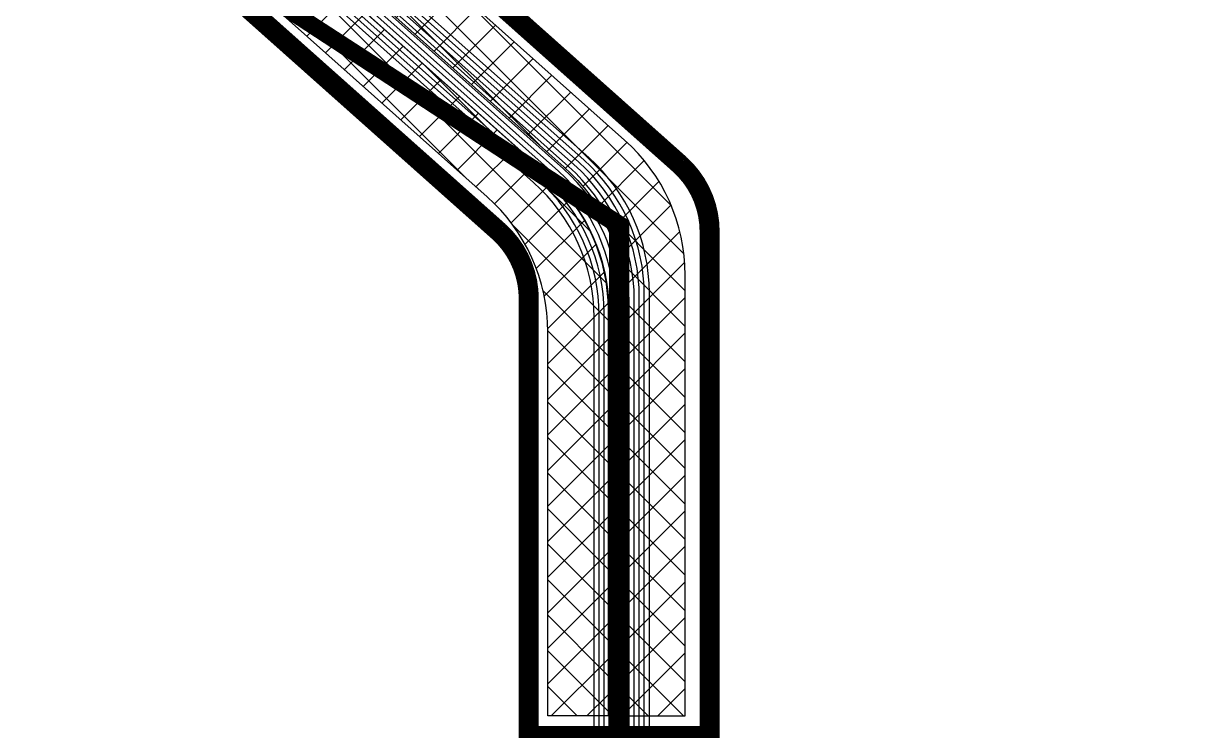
# Model space of a CAD drawing. Header units: metres. Extents: x 530797 to 531186, y 2675277 to 2675619.
# Drawn here: x 530979.7 to 530985.56, y 2675496.73 to 2675500.24 of the extents above; entities that cross this region are included whole.
import ezdxf

# ---------------------------------------------------------------- set-up
doc = ezdxf.new("R2010")
doc.units = ezdxf.units.M
for name, color, linetype in [('300mm Hume Pipe', 74, 'Continuous'), ('Excavation', 7, 'Continuous'), ('LT Cable(AG) INV to LT Panel BL-08', 2, 'Continuous'), ('Trench (AC)-BL08', 14, 'Continuous')]:
    doc.layers.add(name, color=color, linetype=linetype)

msp = doc.modelspace()

# ---------------------------------------------------------------- hatches: boundary and pattern name
at = {"layer": '300mm Hume Pipe'}
h = msp.add_hatch(dxfattribs=at)
h.set_pattern_fill('ANSI37', color=74)
h.set_pattern_definition([(45, (-1846.343999999575, 1447.5), (-0.08838834764831845, 0.08838834764831845), []), (135, (-1846.343999999575, 1447.5), (-0.08838834764831845, -0.08838834764831843), [])])
edge = h.paths.add_edge_path()
edge.add_line((530982.6942895745, 2675496.798708546), (530982.9942895743, 2675496.798708546))
edge.add_line((530982.9942895743, 2675496.798708546), (530982.9942895743, 2675498.989289007))
edge.add_arc((530982.0942895742, 2675498.989289007), 0.9000000001396984, 0, 48.32874371870346)
edge.add_line((530982.6926597072, 2675499.661563642), (530975.9785955845, 2675505.637537201))
edge.add_arc((530976.5769657175, 2675506.309811835), 0.8999999999295727, 179.9999999703551, 228.3287436989939, ccw=False)
edge.add_line((530975.6769657172, 2675506.309811836), (530975.6769657173, 2675507.816203433))
edge.add_line((530975.6769657173, 2675507.816203433), (530975.3769657175, 2675507.816203433))
edge.add_line((530975.3769657175, 2675507.816203433), (530975.3769657174, 2675506.175210654))
edge.add_arc((530976.2769657176, 2675506.175210654), 0.9000000001396984, 179.9999999703551, 228.3287436989939)
edge.add_line((530975.6785955846, 2675505.50293602), (530982.3926597075, 2675499.52696246))
edge.add_arc((530981.7942895744, 2675498.854687826), 0.900000000006972, -2.9644922960869735e-08, 48.32874369345791, ccw=False)
edge.add_line((530982.6942895745, 2675498.854687825), (530982.6942895745, 2675496.798708546))
edge = h.paths.add_edge_path()
edge.add_line((530975.292902846, 2675507.764976613), (530975.2929028459, 2675506.137494115))
edge.add_arc((530976.192902846, 2675506.137494114), 0.9000000001396984, 179.9999999703551, 228.3287436989939)
edge.add_line((530975.5945327131, 2675505.46521948), (530982.3085968358, 2675499.48924592))
edge.add_arc((530981.7102267029, 2675498.816971286), 0.8999999999295727, -2.9644922960869735e-08, 48.328743698993776, ccw=False)
edge.add_line((530982.610226703, 2675498.816971286), (530982.610226703, 2675496.798708546))
edge.add_line((530982.610226703, 2675496.798708546), (530982.310226703, 2675496.798708546))
edge.add_line((530982.310226703, 2675496.798708546), (530982.3102267028, 2675498.707169657))
edge.add_arc((530981.4102267027, 2675498.707169656), 0.9000000001396984, 2.964491826802329e-08, 48.33614241642817)
edge.add_line((530982.0085100188, 2675499.379521554), (530975.29461953, 2675505.353786938))
edge.add_arc((530975.8929028461, 2675506.026138836), 0.9000000003814849, 180.0000000296449, 228.3361424164282, ccw=False)
edge.add_line((530974.992902846, 2675506.026138836), (530974.992902846, 2675507.816203433))
edge.add_line((530974.992902846, 2675507.816203433), (530975.292902846, 2675507.816203433))
edge.add_line((530975.292902846, 2675507.816203433), (530975.292902846, 2675507.764976613))

# ---------------------------------------------------------------- linework, layer by layer
at = {"layer": '300mm Hume Pipe', "color": 74}
for points in [[(530975.292902846, 2675507.764976613), (530975.2929028459, 2675506.137494115, 0.2140562423256003), (530975.5945327131, 2675505.46521948), (530982.3085968358, 2675499.48924592, -0.2140562423092027), (530982.610226703, 2675498.816971286), (530982.610226703, 2675496.798708546), (530982.310226703, 2675496.798708546), (530982.3102267028, 2675498.707169657, 0.2140900045463655), (530982.0085100188, 2675499.379521554), (530975.29461953, 2675505.353786938, -0.2140900045615197), (530974.992902846, 2675506.026138836), (530974.992902846, 2675507.816203433), (530975.292902846, 2675507.816203433), (530975.292902846, 2675507.764976613)], [(530982.6942895745, 2675496.798708546), (530982.9942895743, 2675496.798708546), (530982.9942895743, 2675498.989289007, 0.2140562423100663), (530982.6926597072, 2675499.661563642), (530975.9785955845, 2675505.637537201, -0.2140562423329815), (530975.6769657172, 2675506.309811836), (530975.6769657173, 2675507.816203433), (530975.3769657175, 2675507.816203433), (530975.3769657174, 2675506.175210654, 0.2140562423301491), (530975.6785955846, 2675505.50293602), (530982.3926597075, 2675499.52696246, -0.2140562423100663), (530982.6942895745, 2675498.854687825)]]:
    msp.add_lwpolyline(points, format="xyb", close=True, dxfattribs=at)
at = {"layer": 'Excavation', "const_width": 0.1}
msp.add_lwpolyline([(530982.6659354838, 2675495.734471424), (530982.6659354838, 2675499.238423511), (530975.3486116267, 2675505.753225982), (530975.3486116268, 2675507.916203433)], dxfattribs=at)
at = {"layer": 'LT Cable(AG) INV to LT Panel BL-08', "color": 5}
for points in [[(530987.176251262, 2675494.935077869), (530983.6909354838, 2675494.935077869, -0.4142135623503636), (530982.7909354838, 2675495.835077869), (530982.7909354838, 2675498.890770753, 0.2140186322185252), (530982.4894023171, 2675499.562959305), (530975.7751447933, 2675505.540836239, -0.2140186322327757), (530975.4736116267, 2675506.213024791), (530975.4736116268, 2675507.8569097, -0.0288996156858555), (530975.4796149469, 2675507.960688003), (530975.5352810487, 2675508.440222824, 0.02889961570054691), (530975.5412843688, 2675508.544001128), (530975.5412843687, 2675610.354987811, -0.414213562373427), (530976.4412843687, 2675611.254987811), (531021.2409842184, 2675611.254987811, 0.414213562373095), (531022.1409842185, 2675612.154987811), (531022.1409842185, 2675612.729769276)], [(530987.176251262, 2675494.960077869), (530983.7159354838, 2675494.960077869, -0.4142135623503636), (530982.8159354838, 2675495.860077869), (530982.8159354838, 2675498.901985358, 0.214018632209244), (530982.5144023171, 2675499.57417391), (530975.8001447933, 2675505.552050845, -0.2140186322231835), (530975.4986116267, 2675506.224239396), (530975.4986116268, 2675507.855463511, -0.02889961568572617), (530975.5046149469, 2675507.959241814), (530975.5602810488, 2675508.438776636, 0.02889961570054713), (530975.5662843689, 2675508.542554939), (530975.5662843687, 2675610.329987811, -0.4142135623734271), (530976.4662843688, 2675611.229987811), (531118.4169842184, 2675611.229987811, 0.414213562373095), (531119.3169842184, 2675612.129987811), (531119.3169842184, 2675612.729769276)], [(530987.176251262, 2675494.88507787), (530983.6409354837, 2675494.88507787, -0.4142135623503636), (530982.7409354837, 2675495.785077869), (530982.7409354837, 2675498.868341543, 0.2140186322185252), (530982.439402317, 2675499.540530095), (530975.7251447933, 2675505.518407029, -0.214018632232603), (530975.4236116266, 2675506.190595581), (530975.4236116267, 2675507.859802077, -0.02889961568610807), (530975.4296149468, 2675507.963580381), (530975.4852810487, 2675508.443115202, 0.02889961570066358), (530975.4912843688, 2675508.546893505), (530975.4912843687, 2675580.404987811, -0.4142135623735637), (530976.3912843687, 2675581.304987811), (531021.2409842184, 2675581.304987811, 0.414213562373095), (531022.1409842185, 2675582.20498781), (531022.1409842185, 2675582.729769276)], [(530987.176251262, 2675494.910077869), (530983.6659354838, 2675494.910077869, -0.4142135623503636), (530982.7659354837, 2675495.810077869), (530982.7659354837, 2675498.879556148, 0.2140186322185252), (530982.4644023171, 2675499.5517447), (530975.7501447933, 2675505.529621634, -0.2140186322326889), (530975.4486116266, 2675506.201810186), (530975.4486116268, 2675507.858355888, -0.02889961568598262), (530975.4546149469, 2675507.962134192), (530975.5102810487, 2675508.441669013, 0.0288996157006638), (530975.5162843688, 2675508.545447316), (530975.5162843687, 2675580.379987811, -0.4142135623735638), (530976.4162843687, 2675581.279987811), (531118.4169842184, 2675581.279987811, 0.414213562373095), (531119.3169842184, 2675582.179987811), (531119.3169842184, 2675582.729769276)], [(530985.2352512619, 2675494.83507787), (530983.5909354838, 2675494.83507787, -0.4142135623503636), (530982.6909354838, 2675495.73507787), (530982.6909354838, 2675498.845912333, 0.2140186322185252), (530982.3894023171, 2675499.518100885), (530975.6751447933, 2675505.495977819, -0.2140186322324344), (530975.3736116267, 2675506.168166371), (530975.3736116268, 2675507.862694454, -0.02889961568635341), (530975.3796149469, 2675507.966472758), (530975.4352810488, 2675508.446007579, 0.02889961570026357), (530975.4412843689, 2675508.549785883), (530975.4412843689, 2675557.954987811, -0.414213562373095), (530976.3412843689, 2675558.854987811), (531021.2409842184, 2675558.854987811, 0.414213562373095), (531022.1409842185, 2675559.754987811), (531022.1409842185, 2675560.229769276)], [(530985.2352512619, 2675494.86007787), (530983.6159354838, 2675494.86007787, -0.4142135623503636), (530982.7159354838, 2675495.76007787), (530982.7159354838, 2675498.857126938, 0.2140186322185252), (530982.4144023171, 2675499.52931549), (530975.7001447934, 2675505.507192424, -0.2140186322325182), (530975.3986116267, 2675506.179380976), (530975.3986116268, 2675507.861248265, -0.02889961568623174), (530975.4046149469, 2675507.965026569), (530975.4602810488, 2675508.44456139, 0.02889961570026357), (530975.4662843689, 2675508.548339694), (530975.4662843689, 2675557.929987811, -0.414213562373095), (530976.3662843689, 2675558.829987811), (531118.4169842184, 2675558.829987811, 0.414213562373095), (531119.3169842184, 2675559.729987811), (531119.3169842184, 2675560.229769276)], [(530983.1661633111, 2675494.83082554, -0.301586279095726), (530982.6159354837, 2675495.66007787), (530982.6159354837, 2675498.812268518, 0.2140186322185252), (530982.314402317, 2675499.48445707), (530975.6001447933, 2675505.462334004, -0.2140186322321887), (530975.2986116266, 2675506.134522555), (530975.2986116267, 2675507.86703302, -0.02889961568670842), (530975.3046149468, 2675507.970811324), (530975.3602810487, 2675508.450346145, 0.02889961570026357), (530975.3662843688, 2675508.554124448), (530975.3662843688, 2675535.529987811, -0.414213562373095), (530976.2662843688, 2675536.429987811), (530988.8489842184, 2675536.429987811, 0.414213562373095), (530989.7489842185, 2675537.32998781), (530989.7489842185, 2675537.729769276)], [(530985.2352512619, 2675494.78507787), (530983.5409354838, 2675494.78507787, -0.4142135623503636), (530982.6409354837, 2675495.68507787), (530982.6409354837, 2675498.823483123, 0.2140186322185252), (530982.3394023171, 2675499.495671675), (530975.6251447933, 2675505.473548609, -0.2140186322322695), (530975.3236116266, 2675506.14573716), (530975.3236116268, 2675507.865586831, -0.02889961568659175), (530975.3296149469, 2675507.969365135), (530975.3852810487, 2675508.448899956, 0.02889961570026357), (530975.3912843688, 2675508.55267826), (530975.3912843688, 2675535.504987811, -0.414213562373095), (530976.2912843688, 2675536.404987811), (531053.6329842184, 2675536.404987811, 0.414213562373095), (531054.5329842184, 2675537.304987811), (531054.5329842184, 2675537.729769276)], [(530985.2352512619, 2675494.81007787), (530983.5659354838, 2675494.81007787, -0.4142135623503636), (530982.6659354838, 2675495.71007787), (530982.6659354838, 2675498.834697728, 0.2140186322185252), (530982.3644023171, 2675499.50688628), (530975.6501447933, 2675505.484763214, -0.2140186322323515), (530975.3486116267, 2675506.156951766), (530975.3486116268, 2675507.864140643, -0.02889961568647352), (530975.3546149469, 2675507.967918946), (530975.4102810487, 2675508.447453768, 0.02889961570026357), (530975.4162843688, 2675508.551232071), (530975.4162843688, 2675535.479987811, -0.414213562373095), (530976.3162843689, 2675536.379987811), (531118.4169842184, 2675536.379987811, 0.414213562373095), (531119.3169842184, 2675537.279987811), (531119.3169842184, 2675537.729769276)], [(530983.1661633112, 2675494.728047968, -0.3259988775016067), (530982.5409354838, 2675495.58507787), (530982.5409354838, 2675498.778624703, 0.2140186322185252), (530982.2394023171, 2675499.450813254), (530975.5251447933, 2675505.428690189, -0.2140186322319514), (530975.2236116267, 2675506.10087874), (530975.2236116268, 2675507.871371586, -0.02889961568704855), (530975.2296149469, 2675507.975149889), (530975.2852810487, 2675508.454684711, 0.02889961570026357), (530975.2912843688, 2675508.558463014), (530975.2912843688, 2675513.104987811, -0.414213562373095), (530976.1912843689, 2675514.004987811), (531024.8252843684, 2675514.004987811, -0.414213562373095), (531025.7252843684, 2675513.104987811), (531025.7252843684, 2675507.404987811, 0.414213562373095), (531026.6252843684, 2675506.504987811), (531118.4169842184, 2675506.504987811, 0.414213562373095), (531119.3169842184, 2675507.404987811), (531119.3169842184, 2675507.729769276)], [(530983.1661633111, 2675494.761469218, -0.3179111484996205), (530982.5659354838, 2675495.61007787), (530982.5659354838, 2675498.789839308, 0.2140186322185252), (530982.2644023171, 2675499.462027859), (530975.5501447933, 2675505.439904794, -0.2140186322320295), (530975.2486116267, 2675506.112093345), (530975.2486116268, 2675507.869925397, -0.02889961568693676), (530975.2546149469, 2675507.973703701), (530975.3102810488, 2675508.453238522, 0.02889961570026357), (530975.3162843689, 2675508.557016826), (530975.3162843689, 2675513.079987811, -0.414213562373095), (530976.2162843689, 2675513.979987811), (531024.8002843683, 2675513.979987811, -0.414213562373095), (531025.7002843684, 2675513.079987811), (531025.7002843684, 2675484.879987811, 0.414213562373095), (531026.6002843684, 2675483.979987811), (531053.6329842184, 2675483.979987811, 0.414213562373095), (531054.5329842184, 2675484.879987811), (531054.5329842184, 2675485.229769276)], [(530983.1661633111, 2675494.795719165, -0.309776946922783), (530982.5909354838, 2675495.63507787), (530982.5909354838, 2675498.801053913, 0.2140186322185252), (530982.2894023171, 2675499.473242464), (530975.5751447934, 2675505.451119399, -0.2140186322321086), (530975.2736116267, 2675506.12330795), (530975.2736116268, 2675507.868479209, -0.02889961568682331), (530975.2796149469, 2675507.972257512), (530975.3352810488, 2675508.451792333, 0.02889961570026357), (530975.3412843689, 2675508.555570637), (530975.3412843689, 2675513.054987811, -0.414213562373095), (530976.2412843689, 2675513.954987811), (531024.7752843683, 2675513.954987811, -0.414213562373095), (531025.6752843683, 2675513.054987811), (531025.6752843683, 2675484.854987811, 0.414213562373095), (531026.5752843684, 2675483.954987811), (531118.4169842184, 2675483.954987811, 0.414213562373095), (531119.3169842184, 2675484.854987811), (531119.3169842184, 2675485.229769276)]]:
    msp.add_lwpolyline(points, format="xyb", dxfattribs=at)
at = {"layer": 'Trench (AC)-BL08', "const_width": 0.1}
msp.add_lwpolyline([(530982.0671516713, 2675499.206306071), (530975.0473954394, 2675505.452741982, -0.2124726228145605), (530974.8986116268, 2675505.787060406), (530974.8986116268, 2675507.916203433), (530975.7986116268, 2675507.916203433), (530975.798611627, 2675506.121232381, 0.2124726227902704), (530975.9473954397, 2675505.786913957), (530982.9671516712, 2675499.540478046, -0.212472622813343), (530983.115935484, 2675499.206159622), (530983.1159354838, 2675496.698708546), (530982.2159354838, 2675496.698708546), (530982.2159354838, 2675498.871987647, 0.2124726228154971)], format="xyb", close=True, dxfattribs=at)

doc.saveas('drawing.dxf')
